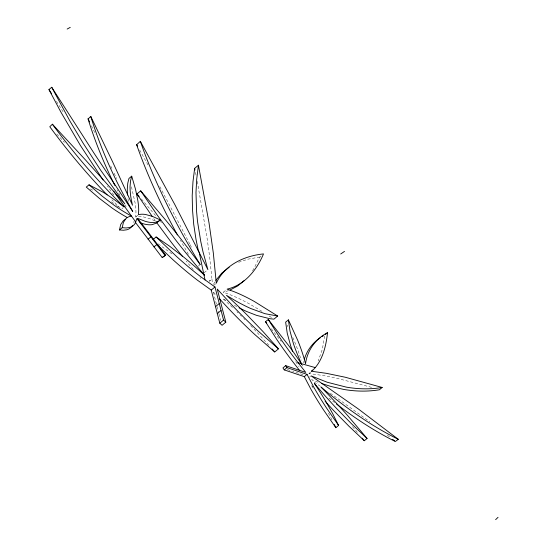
<?xml version="1.0" encoding="UTF-8"?>
<svg xmlns="http://www.w3.org/2000/svg" width="547" height="547" viewBox="0 0 547 547"><rect width="100%" height="100%" fill="white"/><g stroke="black" fill="none" stroke-linecap="round" stroke-linejoin="round"><path stroke-width="0.41" stroke-dasharray="2.73 2.05" d="M154.876 220.851L149.762 218.677L143.054 216.81A136.565 35.035 52.2 0 0 137.523 216.605L135.731 216.981L135.957 212.612A193.323 49.599 52.2 0 0 135.116 202.958L131.246 185.994M324.651 335.94L322.368 349.205L318.217 360.952M303.394 362.832L303.715 361.458M133.735 222.513L134.015 221.33M260.981 256.003C256.864 260.215 255.839 266.888 251.88 271.449M213.46 284.399L215.21 281.397M371.536 387.344L336.002 378.059L323.715 375.604L308.973 373.546L310.17 372.493M121.926 208.756L123.027 207.846M135.731 216.981L137.926 215.169M198.335 266.102L199.587 265.063M204.134 272.755L207.265 270.163M209.207 281.131L210.458 280.098M209.269 281.22L210.52 280.187M213.802 285.308L215.682 283.756M216.393 304.187L213.487 292.166L214.739 291.127M261.951 311.332L250.656 304.624A264.727 77.202 51.8 0 0 230.013 294.689L223.361 292.242L226.492 289.657M308.973 373.546L310.614 372.179M309.472 377.239L310.566 376.336M238.656 262.273L248.167 259.134L259.722 257.042M228.564 290.628L223.361 292.242M303.017 374.695L292.877 371.406M287.278 369.444L292.18 371.16M318.005 382.182L311.434 379.515M90.228 188.934L92.922 190.301M225.959 300.467L222.711 298.45L228.475 303.708A187.074 52.191 51.3 0 1 233.001 307.961M269.206 316.002L271.893 317.8M158.09 243.859L172.367 254.211M330.347 393.231L369.916 421.867M320.398 386.305L312.111 380.65M116.415 205.467L118.918 207.327M115.41 204.715L115.793 205.002M387.351 435.173L390.64 437.764M328.952 398.12L334.6 402.571M200.065 277.726L200.763 278.382M120.183 208.058L111.868 199.771M243.777 318.539L244.844 319.626M250.622 325.561L253.487 328.542M254.054 329.137L269.035 345.472M56.779 134.049L64.443 142.336M213.487 292.166L216.072 295.045M141.365 198.978L156.633 216.81M352.514 426.633L358.538 433.723M311.626 385.669L312.72 386.968M193.235 269.5L190.541 266.286A264.83 73.886 51.3 0 1 186.281 261.117M160.38 221.323L161.454 222.615M271.278 328.754L281.213 341.472M113.844 195.053L107.451 186.219M153.782 218.643L155.245 220.673M295.715 361.676L298.218 365.444M312.043 386.278L313.287 388.158M63.042 111.718L55.999 100.648M298.635 366.073L299.018 366.668M188.448 254.287L180.298 240.065M139.683 150.028L148.552 165.939M124.948 204.756L126.159 206.916M328.46 413.183L332.022 419.891M159.82 186.595L189.809 244.017M119.95 195.402L117.01 189.741M190.144 244.694L191.806 248.071M91.472 125.803L95.636 134.453M287.113 325.144L287.845 326.641M114.159 173.249L116.648 178.575M110.74 165.987L112.32 169.406M292.795 337.472L294.84 342.292A193.248 56.779 49.3 0 1 301.192 360.22M217.022 306.607L218.779 313.103M218.998 313.916L220.749 320.412M302.505 364.883L302.792 366.025M195.477 172.449L196.305 176.544M197.269 181.372L206.841 236.536L209.569 256.16L211.88 278.355M211.949 279.073L212.311 282.649M111.417 201.809A193.248 49.927 53.1 0 1 114.74 204.216M128.415 201.317A193.248 49.927 53.1 0 1 127.971 198.452M236.783 306.621A264.83 73.886 51.3 0 1 234.137 305.185M236.967 311.783A187.074 52.191 51.3 0 1 238.102 312.891M240.372 315.127A187.074 52.191 51.3 0 1 241.507 316.262"/><path stroke-width="0.82" d="M132.456 225.508A136.641 34.803 51.4 0 1 126.692 229.808L123.376 230.246L119.478 229.945L120.689 224.578L123.225 220.831A136.565 35.035 52.2 0 1 125.66 219.238M119.478 229.945L122.22 227.675L123.431 222.308L125.967 218.561A136.729 35.083 52.2 0 1 131.383 216.127L125.954 212.927A193.323 49.599 52.2 0 1 114.398 205.446L102.077 196.065L89.031 184.824L86.282 187.095L99.328 198.335L111.65 207.716A193.323 49.599 52.2 0 0 123.212 215.197L126.856 217.289M292.645 351.413A193.323 54.215 49.7 0 1 290.58 345.56L287.237 333.239L285.65 322.149L288.399 319.879L297.582 340.022A193.248 56.779 49.3 0 1 303.934 357.95L305.541 363.755C307.175 350.552 315.687 338.682 327.53 332.672C326.019 346.524 322.498 361.588 311.715 371.276L326.463 373.334L345.342 377.259L382.182 387.474L379.406 389.765C367.57 391.755 355.434 391.454 343.625 389.409L330.928 386.469L321.602 383.474M239.018 307.79A264.83 73.886 51.3 0 0 246.957 311.612L256.564 315.359L269.774 318.696L273.917 319.154L277.678 316.043L254.417 301.52A264.727 77.202 51.8 0 0 233.774 291.578L227.114 289.137C244.659 285.117 256.871 269.835 263.504 253.917C244.55 255.777 224.4 264.967 216.304 283.237L213.33 253.049L209.036 222.978L198.445 165.221L194.643 168.36L192.968 181.768L192.202 195.648L192.51 209.809L193.727 224.4L196.011 239.456L198.547 251.723M198.445 165.221L196.729 178.965L195.983 192.517L196.592 211.607L197.522 221.521L200.783 241.576L203.026 251.928L207.894 269.644L174.91 204.728L140.319 141.311L136.647 144.764C147.56 175.949 161.584 205.966 177.433 234.923M127.574 195.033A193.248 49.927 53.1 0 1 127.314 188.763L127.766 183.238L128.969 178.438L131.718 176.168L130.514 180.961L130.056 186.493A193.248 49.927 53.1 0 0 131.294 199.785L132.504 205.241L112.538 161.666L90.768 116.429L88.088 118.986C95.103 141.858 104.224 164.052 114.849 185.474M304.337 359.304C306.894 350.374 312.85 342.566 320.597 337.499M215.826 280.379L221.733 273.199L229.125 267.244M311.311 371.276L312.453 370.052M495.637 519.65L498.05 517.318M244.345 280.467L237.562 286.013L230.048 290.026M103.075 179.963L80.375 145.44L60.922 112.149L48.95 89.558L51.726 87.267L94.111 153.338L132.757 211.457C115.444 181.399 100.921 149.632 90.768 116.429M107.13 194.896C86.474 173.543 67.418 150.664 49.798 126.747L52.382 124.21L85.975 160.476L124.771 203.792L100.696 170.288L83.13 143.164L69.941 121.072L51.726 87.267M152.346 216.605L136.941 193.946L140.702 190.835L166.814 221.439A264.727 77.202 51.8 0 1 191.621 253.049L200.216 264.543C176.51 225.767 155.669 185.036 140.593 142.097L140.319 141.311M131.718 176.168L135.526 189.283L137.858 200.687A193.323 49.599 52.2 0 1 138.699 210.342L138.48 214.711L140.264 214.335A136.565 35.035 52.2 0 1 145.796 214.54L152.504 216.414L160.36 219.949L156.442 223.101L152.121 224.653A136.641 34.803 51.4 0 1 142.295 223.511L139.943 222.725M148.066 239.23L150.808 236.967M152.975 239.565L156.1 236.974L169.673 246.246L183.908 257.268A187.306 52.259 51.3 0 1 203.757 274.567L204.523 275.278L194.301 263.182A264.83 73.886 51.3 0 1 175.423 239.682L157.543 215.532L140.702 190.835M153.98 246.902L156.722 244.632M135.164 222.089L162.192 257.548L165.638 255.134L137.605 218.328L145.037 221.241A136.641 34.803 51.4 0 0 154.863 222.383L157.871 221.535L160.36 219.949M165.638 255.134L162.192 257.548M219.231 298.546L228.981 309.028A187.183 49.845 50.9 0 0 254.581 334.347L274.731 351.953L278.485 348.849L258.341 331.243A187.183 49.845 50.9 0 1 232.735 305.923L217.241 289.055L225.815 322.176L222.061 325.287L219.805 323.215L211.224 290.095L214.985 286.99L201.166 277.062A187.183 49.845 50.9 0 1 176.749 256.659L156.1 236.974M215.368 306.778L219.121 303.674M217.221 313.663L220.981 310.559M219.805 323.215L223.559 320.111L214.985 286.99M299.421 370.237L292.481 361.335A136.641 36.492 50 0 1 276.618 339.208L265.534 321.752L268.276 319.482L289.151 346.176A136.729 38.345 49.7 0 1 301.342 363.748L301.759 364.405L298.423 356.801A193.323 54.215 49.7 0 1 293.322 343.297L289.985 330.969L288.399 319.879M268.276 319.482L279.36 336.938A136.641 36.492 50 0 0 295.223 359.064L305.759 372.425L285.691 365.669L282.949 367.933L284.249 369.888L304.31 376.651L310.621 388.671A136.641 36.492 50 0 0 323.489 409.847L335.837 427.706L338.579 425.436L332.679 413.628L325.704 401.266A136.565 38.297 49.7 0 0 317.691 388.397L314.368 383.406L321.923 392.22A193.323 54.215 49.7 0 0 336.576 408.479L351.646 423.911L367.078 438.462L364.336 440.732L348.904 426.181L333.834 410.749A193.323 54.215 49.7 0 1 325.109 401.197M325.321 334.497L327.53 332.672M284.249 369.888L286.99 367.625L307.052 374.38L313.363 386.401A136.641 36.492 50 0 0 326.231 407.577L338.579 425.436M304.31 376.651L307.052 374.38M336.405 403.98C354.887 418.181 374.442 431.091 395.324 441.504L398.298 439.323L358.285 408.917L311.12 375.878L327.243 382.25L346.272 387.119C358.121 389.184 370.305 389.491 382.182 387.474M340.692 253.986L344.507 251.408M321.957 336.61L323.311 335.817M67.158 29.053L70.262 27.35M277.678 316.043L264.892 313.663L250.717 308.508A264.83 73.886 51.3 0 1 235.21 300.577L226.472 295.339L232.236 300.604A187.074 52.191 51.3 0 1 247.538 315.434L262.97 331.53L278.485 348.849M122.22 227.675L126.118 227.976L129.434 227.538A136.641 34.803 51.4 0 0 135.198 223.238L136.9 218.472L164.934 255.278M315.325 367.611L298.053 362.736M89.031 184.824L102.761 192.024A193.248 49.927 53.1 0 1 118.159 202.445L124.121 206.937C98.07 181.666 74.337 154.035 52.82 124.819L52.382 124.21M398.298 439.323C370.353 425.409 344.801 407.132 320.993 387.044L328.152 394.442A193.248 56.779 49.3 0 1 347.906 415.864L367.078 438.462M211.224 290.095L197.405 280.167A187.183 49.845 50.9 0 1 172.996 259.763L156.428 244.119M392.616 439.316L394.592 440.868M223.559 320.111L225.815 322.176M136.941 193.946L139.157 196.462M272.139 349L274.731 351.953M265.534 321.752L266.587 323.024M362.23 438.181L364.336 440.732M135.786 222.075L113.598 191.204M156.223 222.02L171.669 242.786A264.83 73.886 51.3 0 0 182.582 256.564M285.691 365.669L286.99 367.625M48.95 89.558L51.596 93.715M137.612 146.357L136.531 144.435M89.619 122.008L88.005 118.713M334.299 424.479L335.837 427.706M205.022 279.955L199.094 251.859M194.643 168.36L194.978 169.994"/></g></svg>
